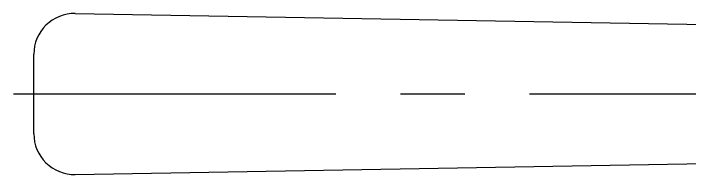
# Model space of a CAD drawing. Extents: x -104 to 54, y -150 to 35.
# Drawn here: x -100 to -33.4, y -20.8 to -5 of the extents above; entities that cross this region are included whole.
import ezdxf

# ---------------------------------------------------------------- set-up
doc = ezdxf.new("R2010")
doc.units = 0
doc.linetypes.add('CENTER', pattern=[50.8, 31.75, -6.35, 6.35, -6.35])
doc.layers.get('0').update_dxf_attribs({"linetype": 'CONTINUOUS'})
doc.layers.add('CENTER', color=1, linetype='CONTINUOUS')

msp = doc.modelspace()

# ---------------------------------------------------------------- linework, layer by layer
at = {"color": 7, "linetype": 'CONTINUOUS'}
for p, q in [((-93.93, -4.992), (-27.625, -6.162)), ((-98, -16.833), (-98, -8.983)), ((-93.93, -20.833), (-27.625, -19.662))]:
    msp.add_line(p, q, dxfattribs=at)
for centre, start, end in [((-94, -8.991), 88.99913, 180), ((-94, -16.833), 180, 271.00087)]:
    msp.add_arc(centre, 4, start, end, dxfattribs=at)
at = {"layer": 'CENTER', "color": 1, "linetype": 'CENTER'}
msp.add_line((-100, -12.912), (-25.625, -12.912), dxfattribs=at)

doc.saveas('drawing.dxf')
